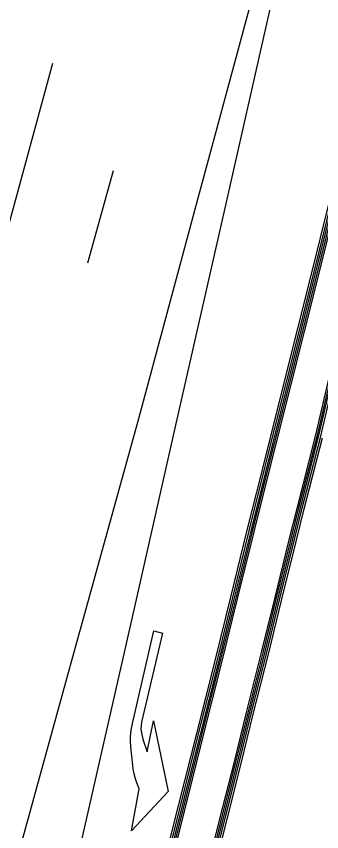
# Model space of a CAD drawing. Header units: metres. Extents: x 585772 to 587013, y 4140825 to 4141582.
# Drawn here: x 586310.79 to 586322.36, y 4141520.15 to 4141551.04 of the extents above; entities that cross this region are included whole.
import ezdxf

# ---------------------------------------------------------------- set-up
doc = ezdxf.new("R2010")
doc.units = ezdxf.units.M
doc.header["$MEASUREMENT"] = 0
for name, color, linetype, lineweight in [('BACK_OF_CURB', 5, 'Continuous', 30), ('BOTTOM_OF_CURB', 3, 'Continuous', 30), ('PAINT_STRIPE', 4, 'Continuous', 30), ('TOP_OF_CURB', 1, 'Continuous', 30)]:
    doc.layers.add(name, color=color, linetype=linetype, lineweight=lineweight)
doc.layers.add('PAVED_ROAD', color=140, linetype='Continuous', lineweight=30, true_color=0x38a9ff)

msp = doc.modelspace()

# ---------------------------------------------------------------- linework, layer by layer
at = {"layer": 'BACK_OF_CURB'}
for points in [[(586323.237034, 4141545.279438, -20.674854), (586322.226536, 4141541.209714, -20.662031), (586321.190108, 4141537.091631, -20.650716), (586320.335023, 4141533.688431, -20.6445), (586319.789798, 4141531.504007, -20.641336), (586319.165474, 4141528.97646, -20.634354), (586318.567084, 4141526.560266, -20.628701), (586317.870823, 4141523.806824, -20.623194), (586317.196762, 4141521.118883, -20.613349), (586316.429963, 4141518.064806, -20.597016)], [(586318.060676, 4141518.840069, -20.714366), (586318.521525, 4141520.694988, -20.718865), (586319.041767, 4141522.751665, -20.723045), (586319.526318, 4141524.71301, -20.722925), (586320.10041, 4141526.990649, -20.723732), (586320.586086, 4141528.973229, -20.725), (586321.136221, 4141531.208995, -20.729), (586321.443524, 4141532.448849, -20.729604), (586322.132841, 4141535.132423, -20.73727), (586322.699428, 4141537.553876, -20.748)]]:
    msp.add_polyline3d(points, dxfattribs=at)
at = {"layer": 'BOTTOM_OF_CURB'}
for points in [[(586323.120603, 4141545.308488, -20.775), (586322.110119, 4141541.238817, -20.755), (586321.073731, 4141537.120896, -20.737365), (586320.218618, 4141533.717582, -20.725759), (586319.673334, 4141531.532925, -20.722377), (586319.048984, 4141529.005272, -20.716), (586318.450674, 4141526.589399, -20.713639), (586317.754456, 4141523.836127, -20.708174), (586317.08037, 4141521.148088, -20.699516), (586316.313518, 4141518.0938, -20.686232)], [(586318.177137, 4141518.811141, -20.786), (586318.637923, 4141520.665807, -20.79445), (586319.158184, 4141522.722561, -20.809), (586319.642748, 4141524.683955, -20.822049), (586320.216869, 4141526.961708, -20.833), (586320.702625, 4141528.944616, -20.838), (586321.252721, 4141531.180225, -20.841573), (586321.559878, 4141532.419487, -20.846), (586322.24939, 4141535.103822, -20.851912), (586322.816106, 4141537.525827, -20.854)]]:
    msp.add_polyline3d(points, dxfattribs=at)
at = {"layer": 'PAINT_STRIPE', "extrusion": (-0.9646952640442275, 0.2633686532802181, 4.47079294e-08), "elevation": 525141.686929, "flags": 128}
msp.add_lwpolyline([(-4149749.186261, -21.094478), (-4149740.528882, -21.065556), (-4149731.871502, -21.035472), (-4149723.214123, -21.001805), (-4149714.556744, -20.967478)], dxfattribs=at)
at = {"layer": 'PAINT_STRIPE', "extrusion": (0.00118623629647, 0.0042373515479445, 0.9999903188007913), "elevation": 18223.715665, "flags": 128}
msp.add_lwpolyline([(586313.108841, 4141501.655352), (586314.089094, 4141505.156876)], dxfattribs=at)
at = {"layer": 'PAINT_STRIPE'}
for points in [[(586321.875717, 4141559.739614, -20.959), (586319.723014, 4141551.757045, -20.929), (586317.57031, 4141543.774476, -20.899), (586315.417606, 4141535.791907, -20.873958), (586312.790884, 4141526.304202, -20.838753), (586310.164162, 4141516.816496, -20.800217), (586309.433954, 4141513.700257, -20.788)], [(586311.663382, 4141512.867378, -20.757), (586313.219044, 4141519.611583, -20.786782), (586315.194487, 4141528.282704, -20.8244), (586316.9292, 4141535.941262, -20.85475), (586318.663914, 4141543.59982, -20.884687), (586320.398627, 4141551.258378, -20.918), (586322.133341, 4141558.916936, -20.954), (586322.33794, 4141559.859219, -20.956)], [(586322.979591, 4141545.34367, -20.778), (586321.969123, 4141541.274064, -20.759), (586320.932785, 4141537.15634, -20.742429), (586320.077637, 4141533.752887, -20.731345), (586319.532283, 4141531.567948, -20.727145), (586318.907901, 4141529.040166, -20.72234), (586318.309687, 4141526.624683, -20.720368), (586317.613521, 4141523.871618, -20.715933), (586316.939406, 4141521.183459, -20.707955), (586316.172489, 4141518.128914, -20.694852), (586315.708458, 4141516.249567, -20.683508), (586315.398519, 4141514.991226, -20.676), (586315.343759, 4141514.709646, -20.673)], [(586316.97654, 4141514.251061, -20.751), (586317.065346, 4141514.432789, -20.755), (586317.241407, 4141514.824671, -20.764), (586317.327433, 4141515.015626, -20.768), (586317.407525, 4141515.22663, -20.771), (586317.490105, 4141515.433171, -20.775), (586317.550273, 4141515.690369, -20.775), (586317.799329, 4141516.686749, -20.782), (586318.318186, 4141518.776106, -20.790687), (586318.778895, 4141520.630466, -20.801582), (586319.29918, 4141522.687312, -20.814734), (586319.783758, 4141524.648766, -20.822598), (586320.357914, 4141526.926656, -20.82871), (586320.843768, 4141528.909964, -20.836), (586321.393817, 4141531.14538, -20.844), (586321.700796, 4141532.383926, -20.85), (586322.390545, 4141535.069183, -20.857662)]]:
    msp.add_polyline3d(points, dxfattribs=at)
msp.add_polyline3d([(586315.747867, 4141523.178758, -20.772), (586315.988112, 4141524.348255, -20.78), (586316.540718, 4141521.677913, -20.76721), (586315.15042, 4141520.185587, -20.759), (586315.446038, 4141521.769486, -20.771546), (586315.353889, 4141521.998644, -20.775), (586315.303865, 4141522.151416, -20.778), (586315.256474, 4141522.346332, -20.781), (586315.222247, 4141522.520176, -20.784), (586315.201185, 4141522.65451, -20.786), (586315.129934, 4141523.362068, -20.795), (586315.120719, 4141523.587934, -20.798), (586315.120719, 4141523.689343, -20.799), (586315.120719, 4141523.758486, -20.8), (586315.143756, 4141523.99357, -20.802), (586315.194438, 4141524.251702, -20.802), (586316.002757, 4141527.760325, -20.800027), (586316.334493, 4141527.672745, -20.799897), (586315.535677, 4141524.298589, -20.79), (586315.51264, 4141524.040457, -20.788), (586315.53107, 4141523.892953, -20.786), (586315.581752, 4141523.657869, -20.783)], close=True, dxfattribs=at)
at = {"layer": 'PAVED_ROAD'}
for points in [[(586323.054143, 4141545.32507, -20.775), (586322.043666, 4141541.25543, -20.755), (586321.007301, 4141537.137601, -20.737365), (586320.152172, 4141533.734222, -20.725759), (586319.606855, 4141531.549432, -20.722377), (586318.98249, 4141529.021718, -20.716), (586318.384226, 4141526.606029, -20.713639), (586317.688032, 4141523.852854, -20.708174), (586317.013932, 4141521.164759, -20.699516), (586316.24705, 4141518.11035, -20.686232)], [(586318.243615, 4141518.794629, -20.786), (586318.704365, 4141520.649151, -20.79445), (586319.224637, 4141522.705948, -20.809), (586319.709207, 4141524.66737, -20.822049), (586320.283345, 4141526.945188, -20.833), (586320.769147, 4141528.928284, -20.838), (586321.319221, 4141531.163802, -20.841573), (586321.626294, 4141532.402726, -20.846), (586322.315918, 4141535.087496, -20.851912), (586322.882708, 4141537.509816, -20.854)]]:
    msp.add_polyline3d(points, dxfattribs=at)
at = {"layer": 'TOP_OF_CURB'}
for points in [[(586323.178819, 4141545.293963, -20.674854), (586322.168327, 4141541.224266, -20.662031), (586321.131919, 4141537.106264, -20.650716), (586320.27682, 4141533.703006, -20.6445), (586319.731566, 4141531.518466, -20.641336), (586319.107229, 4141528.990866, -20.634354), (586318.508879, 4141526.574833, -20.628701), (586317.81264, 4141523.821476, -20.623194), (586317.138566, 4141521.133486, -20.613349), (586316.37174, 4141518.079303, -20.597016)], [(586318.118907, 4141518.825605, -20.714366), (586318.579724, 4141520.680398, -20.718865), (586319.099975, 4141522.737113, -20.723045), (586319.584533, 4141524.698483, -20.722925), (586320.158639, 4141526.976178, -20.723732), (586320.644356, 4141528.958923, -20.725), (586321.194471, 4141531.19461, -20.729), (586321.501701, 4141532.434168, -20.729604), (586322.191116, 4141535.118122, -20.73727), (586322.757767, 4141537.539852, -20.748)]]:
    msp.add_polyline3d(points, dxfattribs=at)

doc.saveas('drawing.dxf')
